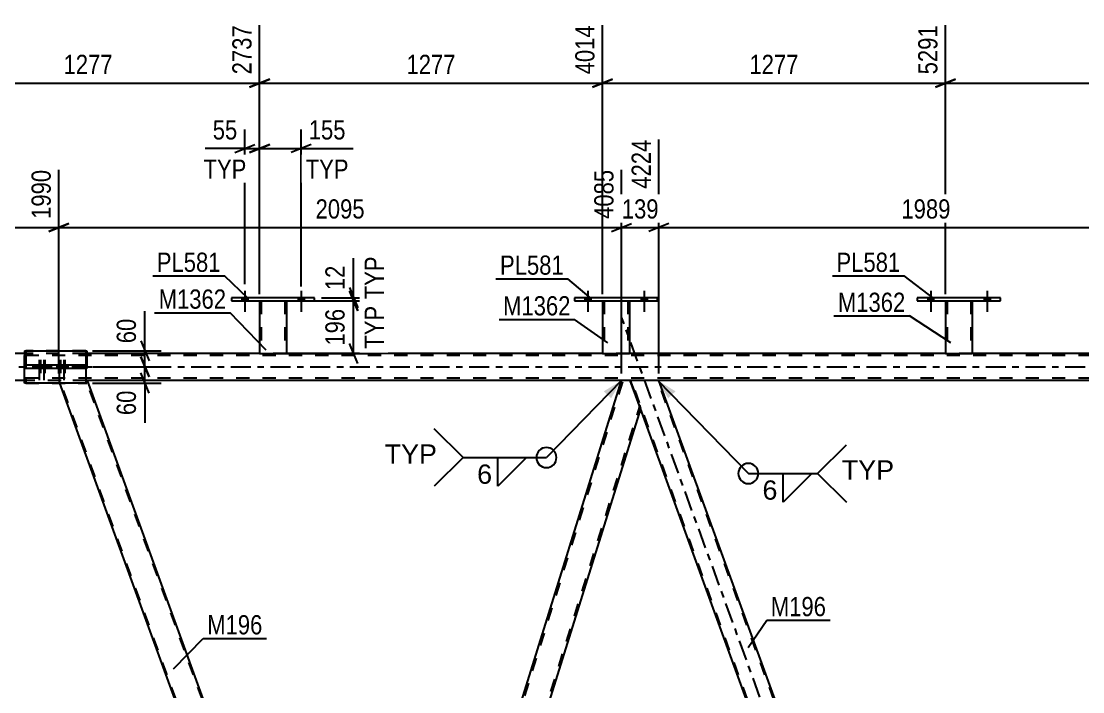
# Model space of a CAD drawing. Header units: millimetres. Extents: x -80 to 761, y -429 to 165.
# Drawn here: x 65 to 223.2, y -48.4 to 51.5 of the extents above; entities that cross this region are included whole.
import ezdxf

# ---------------------------------------------------------------- set-up
doc = ezdxf.new("R2010")
doc.units = ezdxf.units.MM
doc.linetypes.add('DXK_LINE_DOT2', pattern=[3.9198, 1.9599, -1.9599])
doc.linetypes.add('DXK_LINE_DOT3', pattern=[5.9187, 2.979, -0.9799, 0.9799, -0.9799])
doc.styles.add('Arial', font='ARIAL.TTF', dxfattribs={"height": 0.2})
doc.styles.add('Arial Narrow', font='ARIALN.TTF', dxfattribs={"height": 0.2})

# ---------------------------------------------------------------- blocks, each defined once
blk = doc.blocks.new('Bolt-814185468-3698 - 3674')
at = {"color": 1, "linetype": 'DXK_LINE_DOT2'}
for p, q in [((67.54, 0.24), (67.54, -0.24)), ((67.9, 1.04), (67.9, -1.96)), ((68.22, 0.24), (68.22, -0.24)), ((68.26, 0.24), (68.26, -0.24)), ((68.58, 1.04), (68.58, -1.96)), ((68.94, 0.24), (68.94, -0.24)), ((70.51, 0.24), (70.51, -0.24)), ((70.87, 1.04), (70.87, -1.96)), ((71.19, 0.24), (71.19, -0.24)), ((71.23, 0.24), (71.23, -0.24)), ((71.55, 1.04), (71.55, -1.96)), ((71.91, 0.24), (71.91, -0.24))]:
    blk.add_line(p, q, dxfattribs=at)
blk = doc.blocks.new('Part-814185468-3699 - 3674')
at = {"color": 7, "linetype": 'DXK_LINE_DOT2'}
for p, q in [((65.71, 2.4), (65.71, -2.4)), ((74.65, 2.4), (65.71, 2.4)), ((74.81, 2), (74.81, -2.4)), ((65.71, -2.4), (74.81, -2.4))]:
    blk.add_line(p, q, dxfattribs=at)
at = {"color": 2, "linetype": 'Continuous'}
for p, q in [((74.65, 2.4), (74.81, 2.4)), ((74.81, 2.4), (74.81, 2))]:
    blk.add_line(p, q, dxfattribs=at)
blk = doc.blocks.new('Part-814185468-3702 - 3674')
at = {"color": 7, "linetype": 'DXK_LINE_DOT2'}
for p, q in [((74.81, 0.24), (65.71, 0.24)), ((65.71, 0.24), (65.71, -0.24)), ((72.01, 0.24), (72.01, -0.24)), ((74.81, 0.24), (74.81, -0.24)), ((74.81, -0.24), (65.71, -0.24))]:
    blk.add_line(p, q, dxfattribs=at)
blk = doc.blocks.new('Bolt-814185468-3704 - 3674')
at = {"linetype": 'Continuous'}
for points in [[(68.1, 0.24), (67.38, 0.24), (67.38, -0.24), (68.1, -0.24)], [(68.78, 0.24), (68.06, 0.24), (68.06, -0.24), (68.78, -0.24)], [(71.06, 0.24), (70.34, 0.24), (70.34, -0.24), (71.06, -0.24)], [(71.74, 0.24), (71.02, 0.24), (71.02, -0.24), (71.74, -0.24)]]:
    blk.add_hatch(color=1, dxfattribs=at).paths.add_polyline_path(points)
at = {"color": 1, "linetype": 'Continuous'}
for p, q in [((67.38, 0.24), (67.38, -0.24)), ((67.74, 1.04), (67.74, -1.96)), ((68.06, 0.24), (68.06, -0.24)), ((68.1, 0.24), (68.1, -0.24)), ((68.42, 1.04), (68.42, -1.96)), ((68.78, 0.24), (68.78, -0.24)), ((70.34, 0.24), (70.34, -0.24)), ((70.7, 1.04), (70.7, -1.96)), ((71.02, 0.24), (71.02, -0.24)), ((71.06, 0.24), (71.06, -0.24)), ((71.38, 1.04), (71.38, -1.96)), ((71.74, 0.24), (71.74, -0.24))]:
    blk.add_line(p, q, dxfattribs=at)
blk = doc.blocks.new('Part-814185468-3705 - 3674')
at = {"color": 2, "linetype": 'Continuous'}
for p, q in [((65.55, 2.4), (74.65, 2.4)), ((65.55, 2.4), (65.55, 0.24)), ((74.65, 2.4), (74.65, -2.4)), ((65.55, -2.4), (65.55, -0.24)), ((74.65, -2.4), (65.55, -2.4))]:
    blk.add_line(p, q, dxfattribs=at)
at = {"color": 7, "linetype": 'DXK_LINE_DOT2'}
for q in [(65.55, 2.4), (65.55, 0.24)]:
    blk.add_line((65.55, -0.24), q, dxfattribs=at)
blk = doc.blocks.new('Part-814185468-3706 - 3674')
at = {"color": 2, "linetype": 'Continuous'}
for p, q in [((71.84, 0.24), (65.55, 0.24)), ((65.55, -0.24), (65.55, 0.24)), ((74.65, 0.24), (71.84, 0.24)), ((71.84, -0.24), (71.84, 0.24)), ((74.65, 0.24), (74.65, -0.24)), ((71.84, -0.24), (65.55, -0.24)), ((74.65, -0.24), (71.84, -0.24))]:
    blk.add_line(p, q, dxfattribs=at)
blk = doc.blocks.new('Bolt-814185468-4148 - 3674')
at = {"linetype": 'Continuous'}
for points in [[(97.91, 9.84), (98.79, 9.84), (98.79, 10.32), (97.91, 10.32)], [(106.31, 9.84), (107.19, 9.84), (107.19, 10.32), (106.31, 10.32)]]:
    blk.add_hatch(color=1, dxfattribs=at).paths.add_polyline_path(points)
at = {"color": 1, "linetype": 'Continuous'}
for p, q in [((98.35, 11.32), (98.35, 8.2)), ((106.75, 11.32), (106.75, 8.2)), ((97.91, 10.32), (97.91, 9.84)), ((98.79, 10.32), (98.79, 9.84)), ((106.31, 10.32), (106.31, 9.84)), ((107.19, 10.32), (107.19, 9.84))]:
    blk.add_line(p, q, dxfattribs=at)
blk = doc.blocks.new('Part-814185468-4107 - 3674')
at = {"color": 2, "linetype": 'Continuous'}
for p, q in [((147.43, 10.32), (147.43, 9.84)), ((159.83, 10.32), (147.43, 10.32)), ((147.43, 9.84), (159.83, 9.84)), ((159.83, 9.84), (159.83, 10.32))]:
    blk.add_line(p, q, dxfattribs=at)
blk = doc.blocks.new('Part-814185468-3823 - 3674')
at = {"color": 7, "linetype": 'DXK_LINE_DOT2'}
for p, q in [((70.64, -2), (70.66, -2)), ((74.69, -2), (70.64, -2)), ((70.64, -2), (70.78, -2.4)), ((114.93, -123.22), (70.81, -2)), ((118.85, -123.22), (74.73, -2)), ((119.02, -123.22), (117.77, -119.8)), ((119.02, -123.22), (114.76, -123.22))]:
    blk.add_line(p, q, dxfattribs=at)
at = {"color": 2, "linetype": 'Continuous'}
for p, q in [((114.76, -123.22), (70.78, -2.4)), ((74.69, -2), (74.65, -2)), ((74.9, -2), (74.69, -2)), ((117.77, -119.8), (74.9, -2))]:
    blk.add_line(p, q, dxfattribs=at)
blk = doc.blocks.new('Part-814185468-4102 - 3674')
at = {"color": 2, "linetype": 'Continuous'}
for p, q in [((151.63, 9.84), (151.63, 2)), ((155.63, 9.84), (155.63, 2)), ((151.63, 2), (155.63, 2))]:
    blk.add_line(p, q, dxfattribs=at)
at = {"color": 7, "linetype": 'DXK_LINE_DOT2'}
for p, q in [((151.63, 9.84), (155.63, 9.84)), ((151.63, 9.84), (151.63, 9.84)), ((151.63, 9.84), (151.63, 9.84)), ((151.87, 9.84), (151.87, 2)), ((155.39, 9.84), (155.39, 2)), ((155.63, 9.84), (155.63, 9.84)), ((155.63, 9.84), (155.63, 9.84)), ((155.33, 2), (155.37, 2)), ((155.33, 2), (155.37, 2)), ((155.37, 2), (155.39, 2)), ((155.37, 2), (155.39, 2))]:
    blk.add_line(p, q, dxfattribs=at)
blk = doc.blocks.new('Part-814185468-3885 - 3674')
at = {"color": 7, "linetype": 'DXK_LINE_DOT2'}
for p, q in [((639.97, 1.68), (25.23, 1.68)), ((74.65, 2), (65.55, 2)), ((104.55, 2), (100.55, 2)), ((155.63, 2), (151.63, 2)), ((206.71, 2), (202.71, 2)), ((639.97, -1.68), (25.23, -1.68)), ((74.9, -2), (65.55, -2)), ((160.03, -2), (154.46, -2))]:
    blk.add_line(p, q, dxfattribs=at)
at = {"color": 2, "linetype": 'Continuous'}
for p, q in [((65.55, 2), (53.47, 2)), ((100.55, 2), (74.65, 2)), ((151.63, 2), (104.55, 2)), ((202.71, 2), (155.63, 2)), ((253.79, 2), (206.71, 2)), ((65.55, -2), (25.23, -2)), ((154.46, -2), (74.9, -2)), ((239.59, -2), (160.03, -2))]:
    blk.add_line(p, q, dxfattribs=at)
at = {"color": 7, "linetype": 'DXK_LINE_DOT3'}
blk.add_line((25.23, 0), (639.97, 0), dxfattribs=at)
blk = doc.blocks.new('Part-814185468-3891 - 3674')
at = {"color": 7, "linetype": 'DXK_LINE_DOT2'}
for p, q in [((239.84, -2), (203.02, -120.12)), ((242.32, -5.88), (205.74, -123.22)), ((242.45, -6.25), (242.44, -6.2)), ((242.45, -6.25), (242.44, -6.2)), ((203.31, -118.4), (202.89, -119.75)), ((207.5, -118.4), (206, -123.22)), ((204.15, -123.22), (202.89, -119.75)), ((206, -123.22), (204.15, -123.22))]:
    blk.add_line(p, q, dxfattribs=at)
at = {"color": 2, "linetype": 'Continuous'}
for p, q in [((239.59, -2), (203.31, -118.4)), ((240.91, -2), (239.59, -2)), ((242.44, -6.2), (240.91, -2)), ((242.45, -6.25), (207.5, -118.4))]:
    blk.add_line(p, q, dxfattribs=at)
blk = doc.blocks.new('Part-814185468-3896 - 3674')
at = {"color": 7, "linetype": 'DXK_LINE_DOT3'}
blk.add_line((205.44, -132.62), (154.48, 7.4), dxfattribs=at)
at = {"color": 2, "linetype": 'Continuous'}
for p, q in [((160.03, -2), (155.77, -2)), ((202.4, -118.4), (160.03, -2)), ((198.14, -118.4), (157.3, -6.2))]:
    blk.add_line(p, q, dxfattribs=at)
at = {"color": 7, "linetype": 'DXK_LINE_DOT2'}
for p, q in [((155.77, -2), (157.3, -6.2)), ((200.06, -123.22), (155.94, -2)), ((203.98, -123.22), (159.86, -2)), ((199.89, -123.22), (198.14, -118.4)), ((204.15, -123.22), (202.4, -118.4)), ((204.15, -123.22), (199.89, -123.22))]:
    blk.add_line(p, q, dxfattribs=at)
blk = doc.blocks.new('Part-814185468-3901 - 3674')
at = {"color": 2, "linetype": 'Continuous'}
for p, q in [((117.75, -119.75), (154.46, -2)), ((155.77, -2), (154.46, -2)), ((157.3, -6.2), (155.77, -2)), ((120.86, -123.22), (157.32, -6.25)), ((119.02, -123.22), (117.77, -119.8))]:
    blk.add_line(p, q, dxfattribs=at)
at = {"color": 7, "linetype": 'DXK_LINE_DOT2'}
for p, q in [((117.89, -120.12), (154.71, -2)), ((120.61, -123.22), (157.18, -5.88)), ((157.32, -6.25), (157.3, -6.2)), ((157.32, -6.25), (157.3, -6.2)), ((117.77, -119.8), (117.75, -119.75)), ((119.02, -123.22), (120.86, -123.22))]:
    blk.add_line(p, q, dxfattribs=at)
blk = doc.blocks.new('Part-814185468-4092 - 3674')
at = {"color": 2, "linetype": 'Continuous'}
for p, q in [((202.71, 9.84), (202.71, 2)), ((206.71, 9.84), (206.71, 2)), ((202.71, 2), (206.71, 2))]:
    blk.add_line(p, q, dxfattribs=at)
at = {"color": 7, "linetype": 'DXK_LINE_DOT2'}
for p, q in [((202.71, 9.84), (206.71, 9.84)), ((202.71, 9.84), (202.71, 9.84)), ((202.71, 9.84), (202.71, 9.84)), ((202.95, 9.84), (202.95, 2)), ((206.47, 9.84), (206.47, 2)), ((206.71, 9.84), (206.71, 9.84)), ((206.71, 9.84), (206.71, 9.84)), ((206.41, 2), (206.45, 2)), ((206.41, 2), (206.45, 2)), ((206.45, 2), (206.47, 2)), ((206.45, 2), (206.47, 2))]:
    blk.add_line(p, q, dxfattribs=at)
blk = doc.blocks.new('Part-814185468-4097 - 3674')
at = {"color": 2, "linetype": 'Continuous'}
for p, q in [((198.51, 10.32), (198.51, 9.84)), ((210.91, 10.32), (198.51, 10.32)), ((198.51, 9.84), (210.91, 9.84)), ((210.91, 9.84), (210.91, 10.32))]:
    blk.add_line(p, q, dxfattribs=at)
blk = doc.blocks.new('Part-814185468-4112 - 3674')
at = {"color": 2, "linetype": 'Continuous'}
for p, q in [((100.55, 9.84), (100.55, 2)), ((104.55, 9.84), (104.55, 2)), ((100.55, 2), (104.55, 2))]:
    blk.add_line(p, q, dxfattribs=at)
at = {"color": 7, "linetype": 'DXK_LINE_DOT2'}
for p, q in [((100.55, 9.84), (104.55, 9.84)), ((100.55, 9.84), (100.55, 9.84)), ((100.55, 9.84), (100.55, 9.84)), ((100.79, 9.84), (100.79, 2)), ((104.31, 9.84), (104.31, 2)), ((104.55, 9.84), (104.55, 9.84)), ((104.55, 9.84), (104.55, 9.84)), ((104.25, 2), (104.29, 2)), ((104.25, 2), (104.29, 2)), ((104.29, 2), (104.31, 2)), ((104.29, 2), (104.31, 2))]:
    blk.add_line(p, q, dxfattribs=at)
blk = doc.blocks.new('Part-814185468-4117 - 3674')
at = {"color": 2, "linetype": 'Continuous'}
for p, q in [((96.35, 10.32), (96.35, 9.84)), ((108.75, 10.32), (96.35, 10.32)), ((96.35, 9.84), (108.75, 9.84)), ((108.75, 9.84), (108.75, 10.32))]:
    blk.add_line(p, q, dxfattribs=at)
blk = doc.blocks.new('Bolt-814185468-4144 - 3674')
at = {"linetype": 'Continuous'}
for points in [[(200.07, 9.84), (200.95, 9.84), (200.95, 10.32), (200.07, 10.32)], [(208.47, 9.84), (209.35, 9.84), (209.35, 10.32), (208.47, 10.32)]]:
    blk.add_hatch(color=1, dxfattribs=at).paths.add_polyline_path(points)
at = {"color": 1, "linetype": 'Continuous'}
for p, q in [((200.51, 11.32), (200.51, 8.2)), ((208.91, 11.32), (208.91, 8.2)), ((200.07, 10.32), (200.07, 9.84)), ((200.95, 10.32), (200.95, 9.84)), ((208.47, 10.32), (208.47, 9.84)), ((209.35, 10.32), (209.35, 9.84))]:
    blk.add_line(p, q, dxfattribs=at)
blk = doc.blocks.new('Bolt-814185468-4145 - 3674')
at = {"linetype": 'Continuous'}
for points in [[(200.07, 9.84), (200.95, 9.84), (200.95, 10.32), (200.07, 10.32)], [(208.47, 9.84), (209.35, 9.84), (209.35, 10.32), (208.47, 10.32)]]:
    blk.add_hatch(color=1, dxfattribs=at).paths.add_polyline_path(points)
at = {"color": 1, "linetype": 'Continuous'}
for p, q in [((200.51, 11.32), (200.51, 8.2)), ((208.91, 11.32), (208.91, 8.2)), ((200.07, 10.32), (200.07, 9.84)), ((200.95, 10.32), (200.95, 9.84)), ((208.47, 10.32), (208.47, 9.84)), ((209.35, 10.32), (209.35, 9.84))]:
    blk.add_line(p, q, dxfattribs=at)
blk = doc.blocks.new('Bolt-814185468-4146 - 3674')
at = {"linetype": 'Continuous'}
for points in [[(148.99, 9.84), (149.87, 9.84), (149.87, 10.32), (148.99, 10.32)], [(157.39, 9.84), (158.27, 9.84), (158.27, 10.32), (157.39, 10.32)]]:
    blk.add_hatch(color=1, dxfattribs=at).paths.add_polyline_path(points)
at = {"color": 1, "linetype": 'Continuous'}
for p, q in [((149.43, 11.32), (149.43, 8.2)), ((157.83, 11.32), (157.83, 8.2)), ((148.99, 10.32), (148.99, 9.84)), ((149.87, 10.32), (149.87, 9.84)), ((157.39, 10.32), (157.39, 9.84)), ((158.27, 10.32), (158.27, 9.84))]:
    blk.add_line(p, q, dxfattribs=at)
blk = doc.blocks.new('Bolt-814185468-4147 - 3674')
at = {"linetype": 'Continuous'}
for points in [[(148.99, 9.84), (149.87, 9.84), (149.87, 10.32), (148.99, 10.32)], [(157.39, 9.84), (158.27, 9.84), (158.27, 10.32), (157.39, 10.32)]]:
    blk.add_hatch(color=1, dxfattribs=at).paths.add_polyline_path(points)
at = {"color": 1, "linetype": 'Continuous'}
for p, q in [((149.43, 11.32), (149.43, 8.2)), ((157.83, 11.32), (157.83, 8.2)), ((148.99, 10.32), (148.99, 9.84)), ((149.87, 10.32), (149.87, 9.84)), ((157.39, 10.32), (157.39, 9.84)), ((158.27, 10.32), (158.27, 9.84))]:
    blk.add_line(p, q, dxfattribs=at)
blk = doc.blocks.new('Bolt-814185468-4149 - 3674')
at = {"linetype": 'Continuous'}
for points in [[(97.91, 9.84), (98.79, 9.84), (98.79, 10.32), (97.91, 10.32)], [(106.31, 9.84), (107.19, 9.84), (107.19, 10.32), (106.31, 10.32)]]:
    blk.add_hatch(color=1, dxfattribs=at).paths.add_polyline_path(points)
at = {"color": 1, "linetype": 'Continuous'}
for p, q in [((98.35, 11.32), (98.35, 8.2)), ((106.75, 11.32), (106.75, 8.2)), ((97.91, 10.32), (97.91, 9.84)), ((98.79, 10.32), (98.79, 9.84)), ((106.31, 10.32), (106.31, 9.84)), ((107.19, 10.32), (107.19, 9.84))]:
    blk.add_line(p, q, dxfattribs=at)
blk = doc.blocks.new('StraightDimension-814185468-9035 - 3674')
at = {"color": 7, "linetype": 'Continuous'}
for p, q in [((151.63, 10.84), (151.63, 50.91)), ((202.71, 10.84), (202.71, 50.91)), ((153.13, 42.9), (150.13, 41.7)), ((201.21, 41.7), (204.21, 42.9)), ((151.63, 42.3), (202.71, 42.3))]:
    blk.add_line(p, q, dxfattribs=at)
at = {"color": 0, "linetype": 'Continuous'}
blk.add_wipeout([(202.11, 51.51), (197.91, 51.51), (197.91, 43), (202.11, 43)], dxfattribs=at)
at = {"color": 0}
blk.add_wipeout([(181.42, 43.05), (181.42, 47.25), (172.91, 47.25), (172.91, 43.05)], dxfattribs=at)
at = {"color": 3, "linetype": 'Continuous', "style": 'Arial Narrow'}
blk.add_text('5291', height=2.863, rotation=90.0002, dxfattribs=at).set_placement((201.51, 43.6))
at = {"color": 3, "style": 'Arial Narrow'}
blk.add_text('1277', height=2.863, dxfattribs=at).set_placement((173.51, 43.65))
blk = doc.blocks.new('StraightDimension-814185468-9034 - 3674')
at = {"color": 7, "linetype": 'Continuous'}
for p, q in [((202.71, 10.84), (202.71, 50.91)), ((253.79, 10.84), (253.79, 50.91)), ((204.21, 42.9), (201.21, 41.7)), ((252.29, 41.7), (255.29, 42.9)), ((202.71, 42.3), (253.79, 42.3))]:
    blk.add_line(p, q, dxfattribs=at)
at = {"color": 0, "linetype": 'Continuous'}
blk.add_wipeout([(253.19, 51.51), (248.99, 51.51), (248.99, 43), (253.19, 43)], dxfattribs=at)
at = {"color": 0}
blk.add_wipeout([(232.5, 43.05), (232.5, 47.25), (223.99, 47.25), (223.99, 43.05)], dxfattribs=at)
at = {"color": 3, "linetype": 'Continuous', "style": 'Arial Narrow'}
blk.add_text('6568', height=2.863, rotation=90.0002, dxfattribs=at).set_placement((252.59, 43.6))
at = {"color": 3, "style": 'Arial Narrow'}
blk.add_text('1277', height=2.863, dxfattribs=at).set_placement((224.59, 43.65))
blk = doc.blocks.new('StraightDimension-814185468-5225 - 3674')
at = {"color": 7, "linetype": 'Continuous'}
for p, q in [((113.96, 11.34), (115.16, 8.34)), ((103.55, 9.84), (116.96, 9.84)), ((114.56, 2), (114.56, 9.84)), ((115.16, 0.5), (113.96, 3.5)), ((103.55, 2), (116.96, 2))]:
    blk.add_line(p, q, dxfattribs=at)
at = {"color": 0, "linetype": 'Continuous'}
blk.add_wipeout([(119.66, 9.71), (115.46, 9.71), (115.46, 2.12), (119.66, 2.12)], dxfattribs=at)
at = {"color": 0}
blk.add_wipeout([(113.81, 9.26), (109.61, 9.26), (109.61, 2.58), (113.81, 2.58)], dxfattribs=at)
at = {"color": 3, "style": 'Arial Narrow'}
blk.add_text('196', height=2.863, rotation=90.0002, dxfattribs=at).set_placement((113.21, 3.18))
at = {"color": 3, "linetype": 'Continuous', "style": 'Arial Narrow'}
blk.add_text('TYP', height=2.863, rotation=90.0002, dxfattribs=at).set_placement((119.06, 2.72))
blk = doc.blocks.new('StraightDimension-814185468-10868 - 3674')
at = {"color": 7, "linetype": 'Continuous'}
for p, q in [((70.64, -1), (70.64, 29.37)), ((0, 3), (0, 23.89)), ((1.5, 21.36), (-1.5, 20.16)), ((0, 20.76), (70.64, 20.76)), ((69.14, 20.16), (72.14, 21.36))]:
    blk.add_line(p, q, dxfattribs=at)
at = {"color": 0, "linetype": 'Continuous'}
for points in [[(70.04, 29.97), (65.84, 29.97), (65.84, 21.46), (70.04, 21.46)], [(-0.6, 24.49), (-4.8, 24.49), (-4.8, 21.46), (-0.6, 21.46)]]:
    blk.add_wipeout(points, dxfattribs=at)
at = {"color": 0}
blk.add_wipeout([(39.58, 21.51), (39.58, 25.71), (31.06, 25.71), (31.06, 21.51)], dxfattribs=at)
at = {"color": 3, "linetype": 'Continuous', "style": 'Arial Narrow'}
for s, height, p in [('1990', 2.863, (69.44, 22.06)), ('0', 2.86, (-1.2, 22.06))]:
    blk.add_text(s, height=height, rotation=90.0002, dxfattribs=at).set_placement(p)
at = {"color": 3, "style": 'Arial Narrow'}
blk.add_text('1990', height=2.863, dxfattribs=at).set_placement((31.66, 22.11))
blk = doc.blocks.new('StraightDimension-814185468-10867 - 3674')
at = {"color": 7, "linetype": 'Continuous'}
for p, q in [((70.64, -1), (70.64, 29.37)), ((154.46, -1), (154.46, 29.37)), ((72.14, 21.36), (69.14, 20.16)), ((70.64, 20.76), (154.46, 20.76)), ((152.96, 20.16), (155.96, 21.36))]:
    blk.add_line(p, q, dxfattribs=at)
at = {"color": 0, "linetype": 'Continuous'}
blk.add_wipeout([(153.86, 29.97), (149.66, 29.97), (149.66, 21.46), (153.86, 21.46)], dxfattribs=at)
at = {"color": 0}
blk.add_wipeout([(116.8, 21.51), (116.8, 25.71), (108.29, 25.71), (108.29, 21.51)], dxfattribs=at)
at = {"color": 3, "linetype": 'Continuous', "style": 'Arial Narrow'}
blk.add_text('4085', height=2.863, rotation=90.0002, dxfattribs=at).set_placement((153.26, 22.06))
at = {"color": 3, "style": 'Arial Narrow'}
blk.add_text('2095', height=2.863, dxfattribs=at).set_placement((108.89, 22.11))
blk = doc.blocks.new('StraightDimension-814185468-5239 - 3674')
at = {"color": 7, "linetype": 'Continuous'}
for p, q in [((113.96, 11.82), (115.16, 8.82)), ((115.16, 8.34), (113.96, 11.34)), ((103.55, 9.84), (116.96, 9.84)), ((109.75, 10.32), (116.96, 10.32)), ((114.56, 9.84), (114.56, 10.32))]:
    blk.add_line(p, q, dxfattribs=at)
at = {"color": 0, "linetype": 'Continuous'}
blk.add_wipeout([(119.66, 17.07), (115.46, 17.07), (115.46, 9.48), (119.66, 9.48)], dxfattribs=at)
at = {"color": 0}
blk.add_wipeout([(113.81, 15.7), (109.61, 15.7), (109.61, 10.84), (113.81, 10.84)], dxfattribs=at)
at = {"color": 7, "linetype": 'Continuous'}
blk.add_line((114.56, 10.32), (114.56, 16.22), dxfattribs=at)
blk.add_line((114.56, 10.32), (114.56, 16.22), dxfattribs=at)
at = {"color": 3, "linetype": 'Continuous', "style": 'Arial Narrow'}
blk.add_text('TYP', height=2.863, rotation=90.0002, dxfattribs=at).set_placement((119.06, 10.08))
at = {"color": 3, "style": 'Arial Narrow'}
blk.add_text('12', height=2.863, rotation=90.0002, dxfattribs=at).set_placement((113.21, 11.44))
blk = doc.blocks.new('StraightDimension-814185468-9037 - 3674')
at = {"color": 7, "linetype": 'Continuous'}
for p, q in [((49.47, 10.84), (49.47, 50.91)), ((100.55, 10.84), (100.55, 50.91)), ((50.97, 42.9), (47.97, 41.7)), ((99.05, 41.7), (102.05, 42.9)), ((49.47, 42.3), (100.55, 42.3))]:
    blk.add_line(p, q, dxfattribs=at)
at = {"color": 0, "linetype": 'Continuous'}
blk.add_wipeout([(99.95, 51.51), (95.75, 51.51), (95.75, 43), (99.95, 43)], dxfattribs=at)
at = {"color": 0}
blk.add_wipeout([(79.26, 43.05), (79.26, 47.25), (70.75, 47.25), (70.75, 43.05)], dxfattribs=at)
at = {"color": 3, "linetype": 'Continuous', "style": 'Arial Narrow'}
blk.add_text('2737', height=2.863, rotation=90.0002, dxfattribs=at).set_placement((99.35, 43.6))
at = {"color": 3, "style": 'Arial Narrow'}
blk.add_text('1277', height=2.863, dxfattribs=at).set_placement((71.35, 43.65))
blk = doc.blocks.new('StraightDimension-814185468-4166 - 3674')
at = {"color": 7, "linetype": 'Continuous'}
for p, q in [((82.88, 3.9), (84.08, 0.9)), ((75.65, 2.4), (85.88, 2.4)), ((83.48, 0), (83.48, 2.4)), ((75.65, 0), (85.88, 0)), ((84.08, -1.5), (82.88, 1.5))]:
    blk.add_line(p, q, dxfattribs=at)
at = {"color": 0}
blk.add_wipeout([(82.73, 7.78), (78.53, 7.78), (78.53, 2.93), (82.73, 2.93)], dxfattribs=at)
at = {"color": 7, "linetype": 'Continuous'}
blk.add_line((83.48, 2.4), (83.48, 8.31), dxfattribs=at)
blk.add_line((83.48, 2.4), (83.48, 8.31), dxfattribs=at)
at = {"color": 3, "style": 'Arial Narrow'}
blk.add_text('60', height=2.863, rotation=90.0002, dxfattribs=at).set_placement((82.13, 3.53))
blk = doc.blocks.new('StraightDimension-814185468-4175 - 3674')
at = {"color": 7, "linetype": 'Continuous'}
for p, q in [((75.65, 0), (85.88, 0)), ((82.88, 1.5), (84.08, -1.5)), ((83.48, -2.4), (83.48, 0)), ((84.08, -3.9), (82.88, -0.9)), ((75.65, -2.4), (85.88, -2.4))]:
    blk.add_line(p, q, dxfattribs=at)
at = {"color": 0}
blk.add_wipeout([(82.73, -2.92), (78.53, -2.92), (78.53, -7.78), (82.73, -7.78)], dxfattribs=at)
at = {"color": 7, "linetype": 'Continuous'}
blk.add_line((83.48, -2.4), (83.48, -8.31), dxfattribs=at)
blk.add_line((83.48, -2.4), (83.48, -8.31), dxfattribs=at)
at = {"color": 3, "style": 'Arial Narrow'}
blk.add_text('60', height=2.863, rotation=90.0002, dxfattribs=at).set_placement((82.13, -7.18))
blk = doc.blocks.new('StraightDimension-814185468-5254 - 3674')
at = {"color": 7, "linetype": 'Continuous'}
for p, q in [((100.55, 10.84), (100.55, 35.39)), ((106.75, 11.96), (106.75, 35.39)), ((99.05, 31.94), (102.05, 33.14)), ((100.55, 32.54), (106.75, 32.54)), ((108.25, 33.14), (105.25, 31.94))]:
    blk.add_line(p, q, dxfattribs=at)
at = {"color": 0}
blk.add_wipeout([(113.96, 33.29), (113.96, 37.49), (107.27, 37.49), (107.27, 33.29)], dxfattribs=at)
at = {"color": 0, "linetype": 'Continuous'}
blk.add_wipeout([(114.41, 27.44), (114.41, 31.64), (106.82, 31.64), (106.82, 27.44)], dxfattribs=at)
at = {"color": 7, "linetype": 'Continuous'}
blk.add_line((106.75, 32.54), (114.48, 32.54), dxfattribs=at)
blk.add_line((106.75, 32.54), (114.48, 32.54), dxfattribs=at)
at = {"color": 3, "style": 'Arial Narrow'}
blk.add_text('155', height=2.863, dxfattribs=at).set_placement((107.87, 33.89))
at = {"color": 3, "linetype": 'Continuous', "style": 'Arial Narrow'}
blk.add_text('TYP', height=2.863, dxfattribs=at).set_placement((107.42, 28.04))
blk = doc.blocks.new('StraightDimension-814185468-5261 - 3674')
at = {"color": 7, "linetype": 'Continuous'}
for p, q in [((98.35, 12.32), (98.35, 35.39)), ((100.55, 10.84), (100.55, 35.39)), ((96.85, 31.94), (99.85, 33.14)), ((98.35, 32.54), (100.55, 32.54)), ((102.05, 33.14), (99.05, 31.94))]:
    blk.add_line(p, q, dxfattribs=at)
at = {"color": 0}
blk.add_wipeout([(97.82, 33.29), (97.82, 37.49), (92.97, 37.49), (92.97, 33.29)], dxfattribs=at)
at = {"color": 0, "linetype": 'Continuous'}
blk.add_wipeout([(99.19, 27.44), (99.19, 31.64), (91.6, 31.64), (91.6, 27.44)], dxfattribs=at)
at = {"color": 7, "linetype": 'Continuous'}
blk.add_line((98.35, 32.54), (92.44, 32.54), dxfattribs=at)
blk.add_line((98.35, 32.54), (92.44, 32.54), dxfattribs=at)
at = {"color": 3, "style": 'Arial Narrow'}
blk.add_text('55', height=2.863, dxfattribs=at).set_placement((93.57, 33.89))
at = {"color": 3, "linetype": 'Continuous', "style": 'Arial Narrow'}
blk.add_text('TYP', height=2.863, dxfattribs=at).set_placement((92.2, 28.04))
blk = doc.blocks.new('StraightDimension-814185468-9036 - 3674')
at = {"color": 7, "linetype": 'Continuous'}
for p, q in [((100.55, 10.84), (100.55, 50.91)), ((151.63, 10.84), (151.63, 50.91)), ((102.05, 42.9), (99.05, 41.7)), ((150.13, 41.7), (153.13, 42.9)), ((100.55, 42.3), (151.63, 42.3))]:
    blk.add_line(p, q, dxfattribs=at)
at = {"color": 0, "linetype": 'Continuous'}
blk.add_wipeout([(151.03, 51.51), (146.83, 51.51), (146.83, 43), (151.03, 43)], dxfattribs=at)
at = {"color": 0}
blk.add_wipeout([(130.34, 43.05), (130.34, 47.25), (121.83, 47.25), (121.83, 43.05)], dxfattribs=at)
at = {"color": 3, "linetype": 'Continuous', "style": 'Arial Narrow'}
blk.add_text('4014', height=2.863, rotation=90.0002, dxfattribs=at).set_placement((150.43, 43.6))
at = {"color": 3, "style": 'Arial Narrow'}
blk.add_text('1277', height=2.863, dxfattribs=at).set_placement((122.43, 43.65))
blk = doc.blocks.new('StraightDimension-814185468-10865 - 3674')
at = {"color": 7, "linetype": 'Continuous'}
for p, q in [((160.03, -1), (160.03, 33.87)), ((239.59, -1), (239.59, 29.37)), ((161.53, 21.36), (158.53, 20.16)), ((160.03, 20.76), (239.59, 20.76)), ((238.09, 20.16), (241.09, 21.36))]:
    blk.add_line(p, q, dxfattribs=at)
at = {"color": 0, "linetype": 'Continuous'}
blk.add_wipeout([(238.99, 29.97), (234.79, 29.97), (234.79, 21.46), (238.99, 21.46)], dxfattribs=at)
at = {"color": 0}
blk.add_wipeout([(204.07, 21.51), (204.07, 25.71), (195.55, 25.71), (195.55, 21.51)], dxfattribs=at)
at = {"color": 3, "linetype": 'Continuous', "style": 'Arial Narrow'}
blk.add_text('6213', height=2.863, rotation=90.0002, dxfattribs=at).set_placement((238.39, 22.06))
at = {"color": 3, "style": 'Arial Narrow'}
blk.add_text('1989', height=2.863, dxfattribs=at).set_placement((196.15, 22.11))
blk = doc.blocks.new('StraightDimension-814185468-10866 - 3674')
at = {"color": 7, "linetype": 'Continuous'}
for p, q in [((160.03, -1), (160.03, 33.87)), ((154.46, -1), (154.46, 29.37)), ((152.96, 20.16), (155.96, 21.36)), ((154.46, 20.76), (160.03, 20.76)), ((161.53, 21.36), (158.53, 20.16))]:
    blk.add_line(p, q, dxfattribs=at)
at = {"color": 0}
blk.add_wipeout([(160.58, 21.51), (160.58, 25.71), (153.9, 25.71), (153.9, 21.51)], dxfattribs=at)
at = {"color": 3, "style": 'Arial Narrow'}
blk.add_text('139', height=2.863, dxfattribs=at).set_placement((154.5, 22.11))
at = {"color": 0, "linetype": 'Continuous'}
blk.add_wipeout([(159.43, 34.47), (155.23, 34.47), (155.23, 25.96), (159.43, 25.96)], dxfattribs=at)
at = {"color": 3, "linetype": 'Continuous', "style": 'Arial Narrow'}
blk.add_text('4224', height=2.863, rotation=90.0002, dxfattribs=at).set_placement((158.83, 26.56))
blk = doc.blocks.new('Mark-814185468-3892 - 3674')
at = {"color": 0}
blk.add_wipeout([(184.93, -37.14), (184.93, -34.14), (176.7, -34.14), (176.7, -37.14)], dxfattribs=at)
blk.add_wipeout([(184.93, -37.14), (184.93, -34.14), (176.7, -34.14), (176.7, -37.14)], dxfattribs=at)
at = {"color": 30, "linetype": 'Continuous'}
for p, q in [((173.34, -41.81), (176.1, -37.74)), ((176.1, -37.74), (185.53, -37.74))]:
    blk.add_line(p, q, dxfattribs=at)
at = {"color": 3, "style": 'Arial Narrow'}
blk.add_text('M196', height=2.863, dxfattribs=at).set_placement((176.7, -37.14))
blk = doc.blocks.new('Mark-814185468-4093 - 3674')
at = {"color": 0}
blk.add_wipeout([(195.98, 14.16), (195.98, 17.16), (186.48, 17.16), (186.48, 14.16)], dxfattribs=at)
blk.add_wipeout([(195.98, 14.16), (195.98, 17.16), (186.48, 17.16), (186.48, 14.16)], dxfattribs=at)
at = {"color": 30, "linetype": 'Continuous'}
for p in [(185.88, 13.56), (201, 10.21)]:
    blk.add_line(p, (196.58, 13.56), dxfattribs=at)
at = {"color": 3, "style": 'Arial Narrow'}
blk.add_text('PL581', height=2.863, dxfattribs=at).set_placement((186.48, 14.16))
blk = doc.blocks.new('Mark-814185468-3819 - 3674')
at = {"color": 0}
blk.add_wipeout([(100.98, -39.85), (100.98, -36.85), (92.75, -36.85), (92.75, -39.85)], dxfattribs=at)
blk.add_wipeout([(100.98, -39.85), (100.98, -36.85), (92.75, -36.85), (92.75, -39.85)], dxfattribs=at)
at = {"color": 30, "linetype": 'Continuous'}
for p, q in [((87.74, -44.98), (92.15, -40.45)), ((92.15, -40.45), (101.58, -40.45))]:
    blk.add_line(p, q, dxfattribs=at)
at = {"color": 3, "style": 'Arial Narrow'}
blk.add_text('M196', height=2.863, dxfattribs=at).set_placement((92.75, -39.85))
blk = doc.blocks.new('Mark-814185468-4088 - 3674')
at = {"color": 0}
blk.add_wipeout([(196.75, 8.2), (196.75, 11.2), (186.69, 11.2), (186.69, 8.2)], dxfattribs=at)
blk.add_wipeout([(196.75, 8.2), (196.75, 11.2), (186.69, 11.2), (186.69, 8.2)], dxfattribs=at)
at = {"color": 30, "linetype": 'Continuous'}
for p in [(186.09, 7.6), (203.52, 3.58)]:
    blk.add_line(p, (197.35, 7.6), dxfattribs=at)
at = {"color": 3, "style": 'Arial Narrow'}
blk.add_text('M1362', height=2.863, dxfattribs=at).set_placement((186.69, 8.2))
blk = doc.blocks.new('Mark-814185468-4098 - 3674')
at = {"color": 0}
blk.add_wipeout([(146.87, 7.68), (146.87, 10.68), (136.82, 10.68), (136.82, 7.68)], dxfattribs=at)
blk.add_wipeout([(146.87, 7.68), (146.87, 10.68), (136.82, 10.68), (136.82, 7.68)], dxfattribs=at)
at = {"color": 30, "linetype": 'Continuous'}
for p in [(136.22, 7.08), (152.44, 3.58)]:
    blk.add_line(p, (147.47, 7.08), dxfattribs=at)
at = {"color": 3, "style": 'Arial Narrow'}
blk.add_text('M1362', height=2.863, dxfattribs=at).set_placement((136.82, 7.68))
blk = doc.blocks.new('Mark-814185468-4103 - 3674')
at = {"color": 0}
blk.add_wipeout([(145.87, 13.74), (145.87, 16.74), (136.36, 16.74), (136.36, 13.74)], dxfattribs=at)
blk.add_wipeout([(145.87, 13.74), (145.87, 16.74), (136.36, 16.74), (136.36, 13.74)], dxfattribs=at)
at = {"color": 30, "linetype": 'Continuous'}
for p in [(135.76, 13.14), (149.92, 10.21)]:
    blk.add_line(p, (146.47, 13.14), dxfattribs=at)
at = {"color": 3, "style": 'Arial Narrow'}
blk.add_text('PL581', height=2.863, dxfattribs=at).set_placement((136.36, 13.74))
blk = doc.blocks.new('Mark-814185468-4108 - 3674')
at = {"color": 0}
blk.add_wipeout([(95.57, 8.68), (95.57, 11.68), (85.52, 11.68), (85.52, 8.68)], dxfattribs=at)
blk.add_wipeout([(95.57, 8.68), (95.57, 11.68), (85.52, 11.68), (85.52, 8.68)], dxfattribs=at)
at = {"color": 30, "linetype": 'Continuous'}
for p in [(84.92, 8.08), (101.54, 2.48)]:
    blk.add_line(p, (96.17, 8.08), dxfattribs=at)
at = {"color": 3, "style": 'Arial Narrow'}
blk.add_text('M1362', height=2.863, dxfattribs=at).set_placement((85.52, 8.68))
blk = doc.blocks.new('Mark-814185468-4113 - 3674')
at = {"color": 0}
blk.add_wipeout([(94.74, 14.17), (94.74, 17.17), (85.24, 17.17), (85.24, 14.17)], dxfattribs=at)
blk.add_wipeout([(94.74, 14.17), (94.74, 17.17), (85.24, 17.17), (85.24, 14.17)], dxfattribs=at)
at = {"color": 30, "linetype": 'Continuous'}
for p in [(84.64, 13.57), (98.84, 10.21)]:
    blk.add_line(p, (95.34, 13.57), dxfattribs=at)
at = {"color": 3, "style": 'Arial Narrow'}
blk.add_text('PL581', height=2.863, dxfattribs=at).set_placement((85.24, 14.17))
blk = doc.blocks.new('WeldMark-814185468-5307 - 3674')
at = {"linetype": 'Continuous'}
blk.add_hatch(color=30, dxfattribs=at).paths.add_polyline_path([(151.83, -3.63), (154.46, -2), (152.9, -4.67)])
at = {"color": 30, "linetype": 'Continuous'}
blk.add_line((154.46, -2), (143.27, -13.51), dxfattribs=at)
at = {"color": 3, "linetype": 'Continuous'}
for q in [(126.57, -9.22), (126.57, -17.79)]:
    blk.add_line((130.85, -13.51), q, dxfattribs=at)
for start, end in [(90, 270), (270, 90)]:
    blk.add_arc((143.27, -13.51), 1.5, start, end, dxfattribs=at)
at = {"color": 0}
blk.add_wipeout([(135.37, -17.61), (135.37, -14.21), (132.75, -14.21), (132.75, -17.61)], dxfattribs=at)
at = {"color": 30, "linetype": 'Continuous'}
blk.add_line((130.85, -13.51), (143.27, -13.51), dxfattribs=at)
at = {"color": 3, "linetype": 'Continuous'}
for p, q in [((136.03, -13.51), (140.32, -13.51)), ((140.32, -13.51), (136.03, -17.79)), ((136.03, -17.79), (136.03, -13.51))]:
    blk.add_line(p, q, dxfattribs=at)
at = {"color": 3, "style": 'Arial'}
blk.add_text('6', height=2.87, dxfattribs=at).set_placement((132.95, -17.41))
at = {"color": 0, "linetype": 'Continuous'}
blk.add_wipeout([(126.95, -14.41), (126.95, -11.41), (119.18, -11.41), (119.18, -14.41)], dxfattribs=at)
blk.add_wipeout([(126.95, -14.41), (126.95, -11.41), (119.18, -11.41), (119.18, -14.41)], dxfattribs=at)
at = {"color": 3, "linetype": 'Continuous', "style": 'Arial'}
blk.add_text('TYP', height=2.865, dxfattribs=at).set_placement((119.18, -14.41))
blk = doc.blocks.new('WeldMark-814185468-11189 - 3674')
at = {"linetype": 'Continuous'}
blk.add_hatch(color=30, dxfattribs=at).paths.add_polyline_path([(161.41, -4.67), (159.86, -2), (162.49, -3.63)])
at = {"color": 30, "linetype": 'Continuous'}
blk.add_line((159.86, -2), (173.35, -15.88), dxfattribs=at)
at = {"color": 3, "linetype": 'Continuous'}
for q in [(187.96, -11.59), (187.96, -20.16)]:
    blk.add_line((183.67, -15.88), q, dxfattribs=at)
blk.add_arc((173.35, -15.88), 1.5, 90, 270, dxfattribs=at)
at = {"color": 0}
blk.add_wipeout([(177.87, -19.98), (177.87, -16.58), (175.25, -16.58), (175.25, -19.98)], dxfattribs=at)
at = {"color": 30, "linetype": 'Continuous'}
blk.add_line((173.35, -15.88), (183.67, -15.88), dxfattribs=at)
at = {"color": 3, "linetype": 'Continuous'}
for p, q in [((178.53, -15.88), (182.82, -15.88)), ((182.82, -15.88), (178.53, -20.16)), ((178.53, -20.16), (178.53, -15.88))]:
    blk.add_line(p, q, dxfattribs=at)
blk.add_arc((173.35, -15.88), 1.5, 270, 90, dxfattribs=at)
at = {"color": 3, "style": 'Arial'}
blk.add_text('6', height=2.87, dxfattribs=at).set_placement((175.45, -19.78))
at = {"color": 0, "linetype": 'Continuous'}
blk.add_wipeout([(195.05, -16.78), (195.05, -13.78), (187.27, -13.78), (187.27, -16.78)], dxfattribs=at)
blk.add_wipeout([(195.05, -16.78), (195.05, -13.78), (187.27, -13.78), (187.27, -16.78)], dxfattribs=at)
at = {"color": 3, "linetype": 'Continuous', "style": 'Arial'}
blk.add_text('TYP', height=2.865, dxfattribs=at).set_placement((187.27, -16.78))

msp = doc.modelspace()

# ---------------------------------------------------------------- block references
for name in ['Bolt-814185468-4148 - 3674', 'Bolt-814185468-4149 - 3674', 'Bolt-814185468-4146 - 3674', 'Bolt-814185468-4147 - 3674', 'Bolt-814185468-4144 - 3674', 'Bolt-814185468-4145 - 3674', 'Part-814185468-4117 - 3674', 'Part-814185468-4112 - 3674', 'Part-814185468-4107 - 3674', 'Part-814185468-4102 - 3674', 'Part-814185468-4097 - 3674', 'Part-814185468-4092 - 3674', 'Part-814185468-3896 - 3674', 'Part-814185468-3885 - 3674', 'Part-814185468-3705 - 3674', 'Part-814185468-3699 - 3674', 'Part-814185468-3706 - 3674', 'Part-814185468-3702 - 3674', 'Bolt-814185468-3704 - 3674', 'Bolt-814185468-3698 - 3674', 'Part-814185468-3823 - 3674', 'Part-814185468-3901 - 3674', 'Part-814185468-3891 - 3674']:
    msp.add_blockref(name, (0, 0))

# ---------------------------------------------------------------- next in the draw order: block references
for name in ['StraightDimension-814185468-9035 - 3674', 'StraightDimension-814185468-10868 - 3674', 'StraightDimension-814185468-5225 - 3674', 'WeldMark-814185468-5307 - 3674', 'WeldMark-814185468-11189 - 3674', 'Mark-814185468-3892 - 3674', 'Mark-814185468-3819 - 3674']:
    msp.add_blockref(name, (0, 0))

# ---------------------------------------------------------------- next in the draw order: block references
for name in ['StraightDimension-814185468-9034 - 3674', 'StraightDimension-814185468-10867 - 3674']:
    msp.add_blockref(name, (0, 0))

# ---------------------------------------------------------------- next in the draw order: block references
for name in ['StraightDimension-814185468-9037 - 3674', 'StraightDimension-814185468-10865 - 3674', 'StraightDimension-814185468-5239 - 3674', 'StraightDimension-814185468-4166 - 3674']:
    msp.add_blockref(name, (0, 0))

# ---------------------------------------------------------------- next in the draw order: block references
for name in ['StraightDimension-814185468-5254 - 3674', 'Mark-814185468-4093 - 3674', 'StraightDimension-814185468-4175 - 3674']:
    msp.add_blockref(name, (0, 0))

# ---------------------------------------------------------------- next in the draw order: block references
for name in ['StraightDimension-814185468-5261 - 3674', 'Mark-814185468-4088 - 3674']:
    msp.add_blockref(name, (0, 0))

# ---------------------------------------------------------------- next in the draw order: block references
msp.add_blockref('StraightDimension-814185468-9036 - 3674', (0, 0))

# ---------------------------------------------------------------- next in the draw order: block references
for name in ['StraightDimension-814185468-10866 - 3674', 'Mark-814185468-4108 - 3674']:
    msp.add_blockref(name, (0, 0))

# ---------------------------------------------------------------- next in the draw order: block references
for name in ['Mark-814185468-4113 - 3674', 'Mark-814185468-4098 - 3674']:
    msp.add_blockref(name, (0, 0))

# ---------------------------------------------------------------- next in the draw order: block references
msp.add_blockref('Mark-814185468-4103 - 3674', (0, 0))

doc.saveas('drawing.dxf')
